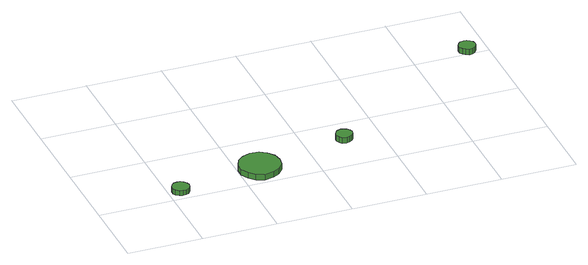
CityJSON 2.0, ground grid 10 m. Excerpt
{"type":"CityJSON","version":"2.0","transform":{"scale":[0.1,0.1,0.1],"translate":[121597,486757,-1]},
"CityObjects":{
"tree1":{"type":"SolitaryVegetationObject","attributes":{"function":"something"},"geometry":[{"type":"MultiSurface","lod":"1","boundaries":[[[0,1,2,3,4,5,6,7,8,9,10,11,12,13,14]],[[15,16,17,18,19,20,21,22,23,24,25,26,27,28,29]],[[0,29,28,1]],[[1,28,27,2]],[[2,27,26,3]],[[3,26,25,4]],[[4,25,24,5]],[[5,24,23,6]],[[6,23,22,7]],[[7,22,21,8]],[[8,21,20,9]],[[9,20,19,10]],[[10,19,18,11]],[[11,18,17,12]],[[12,17,16,13]],[[13,16,15,14]],[[14,15,29,0]]]}]},
"tree2":{"type":"SolitaryVegetationObject","attributes":{"function":"something"},"geometry":[{"type":"MultiSurface","lod":"1","boundaries":[[[30,31,32,33,34,35,36,37,38,39,40,41,42,43,44]],[[45,46,47,48,49,50,51,52,53,54,55,56,57,58,59]],[[30,59,58,31]],[[31,58,57,32]],[[32,57,56,33]],[[33,56,55,34]],[[34,55,54,35]],[[35,54,53,36]],[[36,53,52,37]],[[37,52,51,38]],[[38,51,50,39]],[[39,50,49,40]],[[40,49,48,41]],[[41,48,47,42]],[[42,47,46,43]],[[43,46,45,44]],[[44,45,59,30]]]}]},
"tree3":{"type":"SolitaryVegetationObject","attributes":{"function":"something"},"geometry":[{"type":"MultiSurface","lod":"1","boundaries":[[[60,61,62,63,64,65,66,67,68,69,70,71,72,73,74]],[[75,76,77,78,79,80,81,82,83,84,85,86,87,88,89]],[[60,89,88,61]],[[61,88,87,62]],[[62,87,86,63]],[[63,86,85,64]],[[64,85,84,65]],[[65,84,83,66]],[[66,83,82,67]],[[67,82,81,68]],[[68,81,80,69]],[[69,80,79,70]],[[70,79,78,71]],[[71,78,77,72]],[[72,77,76,73]],[[73,76,75,74]],[[74,75,89,60]]]}]},
"tree4":{"type":"SolitaryVegetationObject","attributes":{"function":"something"}},
"tree5":{"type":"SolitaryVegetationObject","attributes":{"function":"something"}},
"tree6":{"type":"SolitaryVegetationObject","attributes":{"function":"something"},"geometry":[{"type":"MultiSurface","lod":"1","boundaries":[[[90,91,92,93,94,95,96,97,98,99,100,101,102,103,104]],[[105,106,107,108,109,110,111,112,113,114,115,116,117,118,119]],[[90,119,118,91]],[[91,118,117,92]],[[92,117,116,93]],[[93,116,115,94]],[[94,115,114,95]],[[95,114,113,96]],[[96,113,112,97]],[[97,112,111,98]],[[98,111,110,99]],[[99,110,109,100]],[[100,109,108,101]],[[101,108,107,102]],[[102,107,106,103]],[[103,106,105,104]],[[104,105,119,90]]]}]}
},
"vertices":[
[28,19,14],[27,23,14],[24,27,14],[20,30,14],[15,30,14],[11,29,14],[7,25,14],[5,21,14],[5,16,14],[7,12,14],[11,9,14],[15,8,14],[20,8,14],[24,10,14],[27,14,14],[27,14,7],[24,10,7],[20,8,7],[15,8,7],[11,9,7],[7,12,7],[5,16,7],[5,21,7],[7,25,7],[11,29,7],[15,30,7],[20,30,7],[24,27,7],[27,23,7],[28,19,7],
[155,34,15],[153,45,15],[146,54,15],[137,60,15],[125,61,15],[114,57,15],[106,50,15],[101,39,15],[101,28,15],[106,18,15],[114,10,15],[125,6,15],[137,8,15],[146,13,15],[153,22,15],[153,22,7],[146,13,7],[137,8,7],[125,6,7],[114,10,7],[106,18,7],[101,28,7],[101,39,7],[106,50,7],[114,57,7],[125,61,7],[137,60,7],[146,54,7],[153,45,7],[155,34,7],
[264,64,15],[263,68,15],[260,72,15],[256,74,15],[252,75,15],[247,73,15],[244,70,15],[242,66,15],[242,62,15],[244,57,15],[247,54,15],[252,53,15],[256,54,15],[260,56,15],[263,59,15],[263,59,7],[260,56,7],[256,54,7],[252,53,7],[247,54,7],[244,57,7],[242,62,7],[242,66,7],[244,70,7],[247,73,7],[252,75,7],[256,74,7],[260,72,7],[263,68,7],[264,64,7],
[485,209,15],[484,214,15],[481,217,15],[477,220,15],[473,220,15],[468,219,15],[465,216,15],[463,212,15],[463,207,15],[465,203,15],[468,200,15],[473,198,15],[477,199,15],[481,201,15],[484,205,15],[484,205,7],[481,201,7],[477,199,7],[473,198,7],[468,200,7],[465,203,7],[463,207,7],[463,212,7],[465,216,7],[468,219,7],[473,220,7],[477,220,7],[481,217,7],[484,214,7],[485,209,7]
]}
